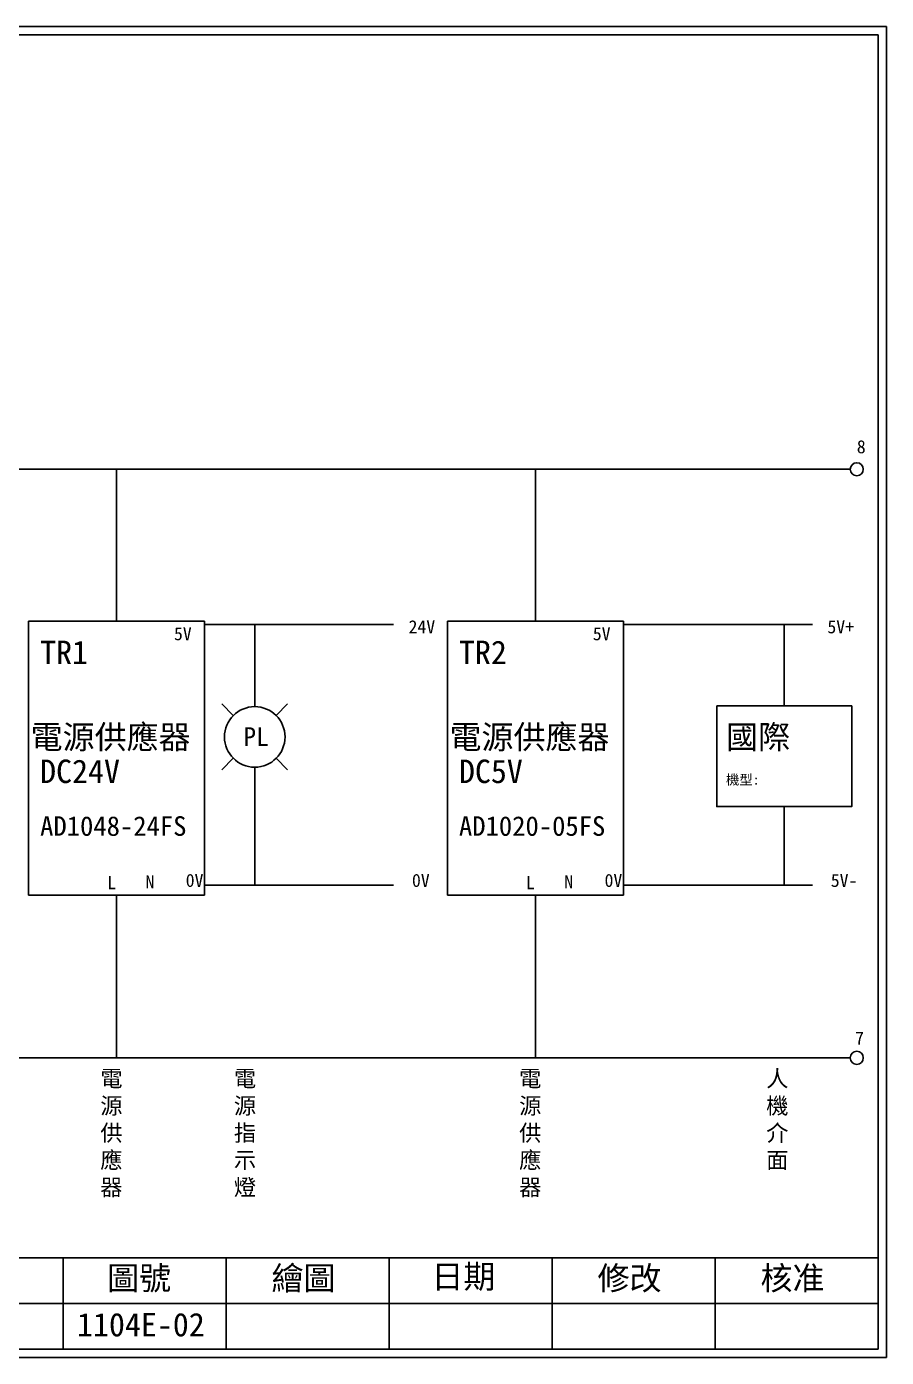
# Model space of a CAD drawing. Extents: x 10 to 297, y 3 to 207.
# Drawn here: x 165.1 to 297, y 3 to 207 of the extents above; entities that cross this region are included whole.
import ezdxf
from ezdxf.enums import TextEntityAlignment as Align

# ---------------------------------------------------------------- set-up
doc = ezdxf.new("R2010")
doc.units = 0
doc.layers.get('0').update_dxf_attribs({"linetype": 'CONTINUOUS'})
doc.layers.add('圖框層', color=7, linetype='CONTINUOUS')
doc.layers.add('標尺寸層', color=3, linetype='CONTINUOUS')
doc.styles.add('CNS', font='romanc.shx', dxfattribs={"bigfont": 'chineset.shx'})
doc.styles.add('STSL', font='kaiu.ttf')

msp = doc.modelspace()

# ---------------------------------------------------------------- linework, layer by layer
for p, q in [((48.79, 139.12), (291.46, 139.12)), ((192.43, 115.86), (165.43, 115.86)), ((165.43, 115.86), (165.43, 73.86)), ((192.43, 73.86), (192.43, 115.86)), ((221.4, 115.32), (192.43, 115.32)), ((200.12, 106.65), (200.12, 115.32)), ((256.67, 115.86), (229.67, 115.86)), ((229.67, 115.86), (229.67, 73.86)), ((256.67, 73.86), (256.67, 115.86)), ((285.64, 115.32), (256.67, 115.32)), ((200.12, 102.74), (200.12, 106.65)), ((196.83, 101.38), (195.07, 103.15)), ((203.4, 101.38), (205.16, 103.15)), ((196.83, 94.82), (195.07, 93.05)), ((203.4, 94.82), (205.16, 93.05)), ((200.12, 93.46), (200.12, 89.51)), ((200.12, 89.51), (200.12, 75.38)), ((165.43, 73.86), (192.43, 73.86)), ((221.4, 75.38), (192.43, 75.38)), ((229.67, 73.86), (256.67, 73.86)), ((285.64, 75.38), (256.67, 75.38)), ((52.98, 48.91), (291.46, 48.91))]:
    msp.add_line(p, q)
msp.add_circle((200.12, 98.1), 4.64)
at = {"layer": '圖框層', "color": 7}
for p, q in [((297, 206.97), (10, 206.97)), ((297, 3), (297, 206.97)), ((295.75, 205.72), (11.25, 205.72)), ((295.75, 4.25), (295.75, 205.72)), ((11.25, 18.25), (295.75, 18.25)), ((170.75, 4.25), (170.75, 18.25)), ((195.75, 4.25), (195.75, 18.25)), ((220.75, 4.25), (220.75, 18.25)), ((245.75, 4.25), (245.75, 18.25)), ((270.75, 4.25), (270.75, 18.25)), ((145.75, 11.25), (295.75, 11.25)), ((11.25, 4.25), (295.75, 4.25)), ((10, 3), (297, 3))]:
    msp.add_line(p, q, dxfattribs=at)
at = {"layer": '標尺寸層', "color": 7}
for p, q in [((178.93, 115.86), (178.93, 139.12)), ((243.17, 115.86), (243.17, 139.12)), ((281.34, 102.85), (281.34, 115.32)), ((281.34, 87.41), (281.34, 75.38)), ((178.93, 73.86), (178.93, 48.91)), ((243.17, 73.86), (243.17, 48.91))]:
    msp.add_line(p, q, dxfattribs=at)
msp.add_lwpolyline([(270.99, 102.85), (291.69, 102.85), (291.69, 87.41), (270.99, 87.41)], close=True, dxfattribs=at)
for centre in [(292.46, 139.12), (292.46, 48.91)]:
    msp.add_circle(centre, 1, dxfattribs=at)

# ---------------------------------------------------------------- texts
at = {"color": 7}
msp.add_text('PL', height=2.856, dxfattribs=at).set_placement((200.32, 98.16), align=Align.MIDDLE_CENTER)
at = {"layer": '圖框層', "color": 4, "style": 'STSL'}
for s, height, p in [('8', 2, (292.46, 141.58)), ('5V', 2, (187.73, 112.92)), ('24V', 2, (223.71, 113.98)), ('5V', 2, (251.97, 112.92)), ('5V+', 2, (287.95, 113.98)), ('TR1', 3.6, (167.2, 109.26)), ('TR2', 3.6, (231.44, 109.26)), ('電源供應器', 3.6, (165.74, 96.28)), ('電源供應器', 3.6, (229.98, 96.28)), ('國際', 3.6, (272.41, 96.28)), ('DC24V', 3.6, (167.2, 91.03)), ('DC5V', 3.6, (231.44, 91.03)), ('機型:', 1.5, (272.41, 90.79)), ('AD1048-24FS', 3, (167.2, 82.94)), ('AD1020-05FS', 3, (231.44, 82.94)), ('L', 2, (177.49, 74.76)), ('N', 2, (183.36, 74.91)), ('0V', 2, (189.53, 75.11)), ('0V', 2, (224.23, 75.11)), ('L', 2, (241.73, 74.76)), ('N', 2, (247.6, 74.91)), ('0V', 2, (253.77, 75.11)), ('5V-', 2, (288.47, 75.11)), ('7', 2, (292.2, 50.91)), ('圖號', 3.6, (177.47, 13.34)), ('繪圖', 3.6, (202.69, 13.34)), ('日期', 3.6, (227.22, 13.59)), ('修改', 3.6, (252.69, 13.34)), ('核准', 3.6, (277.69, 13.34)), ('1104E-02', 3.6, (172.86, 6.22))]:
    msp.add_text(s, height=height, dxfattribs=at).set_placement(p)
at = {"layer": '標尺寸層', "color": 7, "char_height": 2.5, "width": 5.4243, "attachment_point": 1, "style": 'CNS'}
for s, insert in [('{\\fDFKai-SB|b0|i0|c136|p65;電源供應器}', (176.43, 46.99)), ('{\\fDFKai-SB|b0|i0|c136|p65;電源指示燈}', (196.92, 46.99)), ('{\\fDFKai-SB|b0|i0|c136|p65;電源供應器}', (240.67, 46.99)), ('{\\fDFKai-SB|b0|i0|c136|p65;人機介面}', (278.57, 46.99))]:
    msp.add_mtext(s, dxfattribs=dict(at, insert=insert))

doc.saveas('drawing.dxf')
